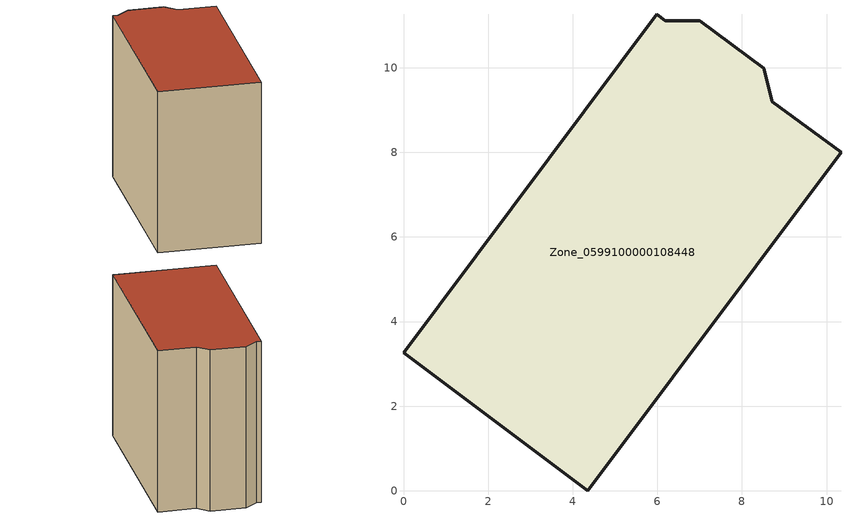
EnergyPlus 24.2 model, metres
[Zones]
Zone_0599100000108448
 floor ground (C_G): 10.34,8 4.36,0 0,3.26 5.99,11.26 6.19,11.11 7,11.11 8.51,9.99 8.72,9.2 z0
 wall outside (C_F): 4.36,0 10.34,8 8.72,9.2 8.51,9.99 7,11.11 6.19,11.11 5.99,11.26 0,3.26 4.36,0 z0:9.02
 roof outside (C_R): 7,11.11 6.19,11.11 5.99,11.26 0,3.26 4.36,0 10.34,8 8.72,9.2 8.51,9.99 z9.02
[BUILDING]
Pand.0599100000108448: North Axis=0; Terrain=City; Loads Convergence Tolerance Value=0.04; Temperature Convergence Tolerance Value=0.4; Solar Distribution=FullExterior; Maximum Number of Warmup Days=25; Minimum Number of Warmup Days=1
[Site:Location]
Rotterdam.The.Hague.AP_ZH_NLD Design_Conditions: Latitude=51.96; Longitude=4.45; Time Zone=1; Elevation=-4.5
[SITE:GROUNDTEMPERATURE:BUILDINGSURFACE]
18, 18, 18, 18, 18, 18, 18, 18, 18, 18, 18, 18
[MATERIAL] Thermal Absorptance=0.9; Solar Absorptance=0.7; Visible Absorptance=0.7
Name | Roughness | Thickness | Conductivity | Density | Specific Heat
G.TI.1946 | MediumSmooth | 0.15 | 1 | 540 | 1210
F.TI.1946 | Rough | 0.3 | 0.857143 | 1920 | 840
R.TI.1946 | MediumRough | 0.2 | 0.1 | 1500 | 1000
[CONSTRUCTION]
C_G: G.TI.1946
C_F: F.TI.1946
C_R: R.TI.1946
[ZONE]
Zone_0599100000108448: Type=1; Multiplier=1; Ceiling Height=Autocalculate; Volume=Autocalculate; Floor Area=autocalculate; Part of Total Floor Area=Yes
[ZONEINFILTRATION:DESIGNFLOWRATE]
Infil_Zone_0599100000108448: Zone or ZoneList or Space or SpaceList=Zone_0599100000108448; Schedule=AlwaysOn; Design Flow Rate Calculation Method=Flow/Area; Flow Rate per Floor Area=0.003; Constant Term Coefficient=1; Temperature Term Coefficient=0; Velocity Term Coefficient=0; Velocity Squared Term Coefficient=0
[HVACTEMPLATE:ZONE:IDEALLOADSAIRSYSTEM]
Zone_0599100000108448: Maximum Heating Supply Air Temperature=50; Minimum Cooling Supply Air Temperature=13; Maximum Heating Supply Air Humidity Ratio=0.0156; Minimum Cooling Supply Air Humidity Ratio=0.0077; Heating Limit=NoLimit; Cooling Limit=NoLimit; Dehumidification Control Type=ConstantSensibleHeatRatio; Cooling Sensible Heat Ratio=0.7; Dehumidification Setpoint=60; Humidification Control Type=None; Humidification Setpoint=30; Outdoor Air Method=None; Outdoor Air Flow Rate per Person=0.00944; Outdoor Air Flow Rate per Zone Floor Area=0; Outdoor Air Flow Rate per Zone=0; Demand Controlled Ventilation Type=None; Outdoor Air Economizer Type=NoEconomizer; Heat Recovery Type=None; Sensible Heat Recovery Effectiveness=0.7; Latent Heat Recovery Effectiveness=0.65
[ZONECONTROL:THERMOSTAT]
ThermostatControl_Zone_0599100000108448: Zone or ZoneList=Zone_0599100000108448; Control Type Schedule=DualSetpointControlType; Control 1=Thermostat_Zone_0599100000108448; Temperature Difference Between Cutout And Setpoint=0
[THERMOSTATSETPOINT:DUALSETPOINT]
Thermostat_Zone_0599100000108448: Heating Setpoint Temperature Schedule=HeatingSetpoint_Zone_0599100000108448; Cooling Setpoint Temperature Schedule=CoolingSetpoint_Zone_0599100000108448
[SCHEDULE:COMPACT]
HeatingSetpoint_Zone_0599100000108448: Through: 12/31, For: AllDays, Until: 24:00, 21
CoolingSetpoint_Zone_0599100000108448: Through: 12/31, For: AllDays, Until: 24:00, 24
DualSetpointControlType: Through: 12/31, For: AllDays, Until: 24:00, 4
AlwaysOn: Through: 12/31, For: AllDays, Until: 24:00, 1
